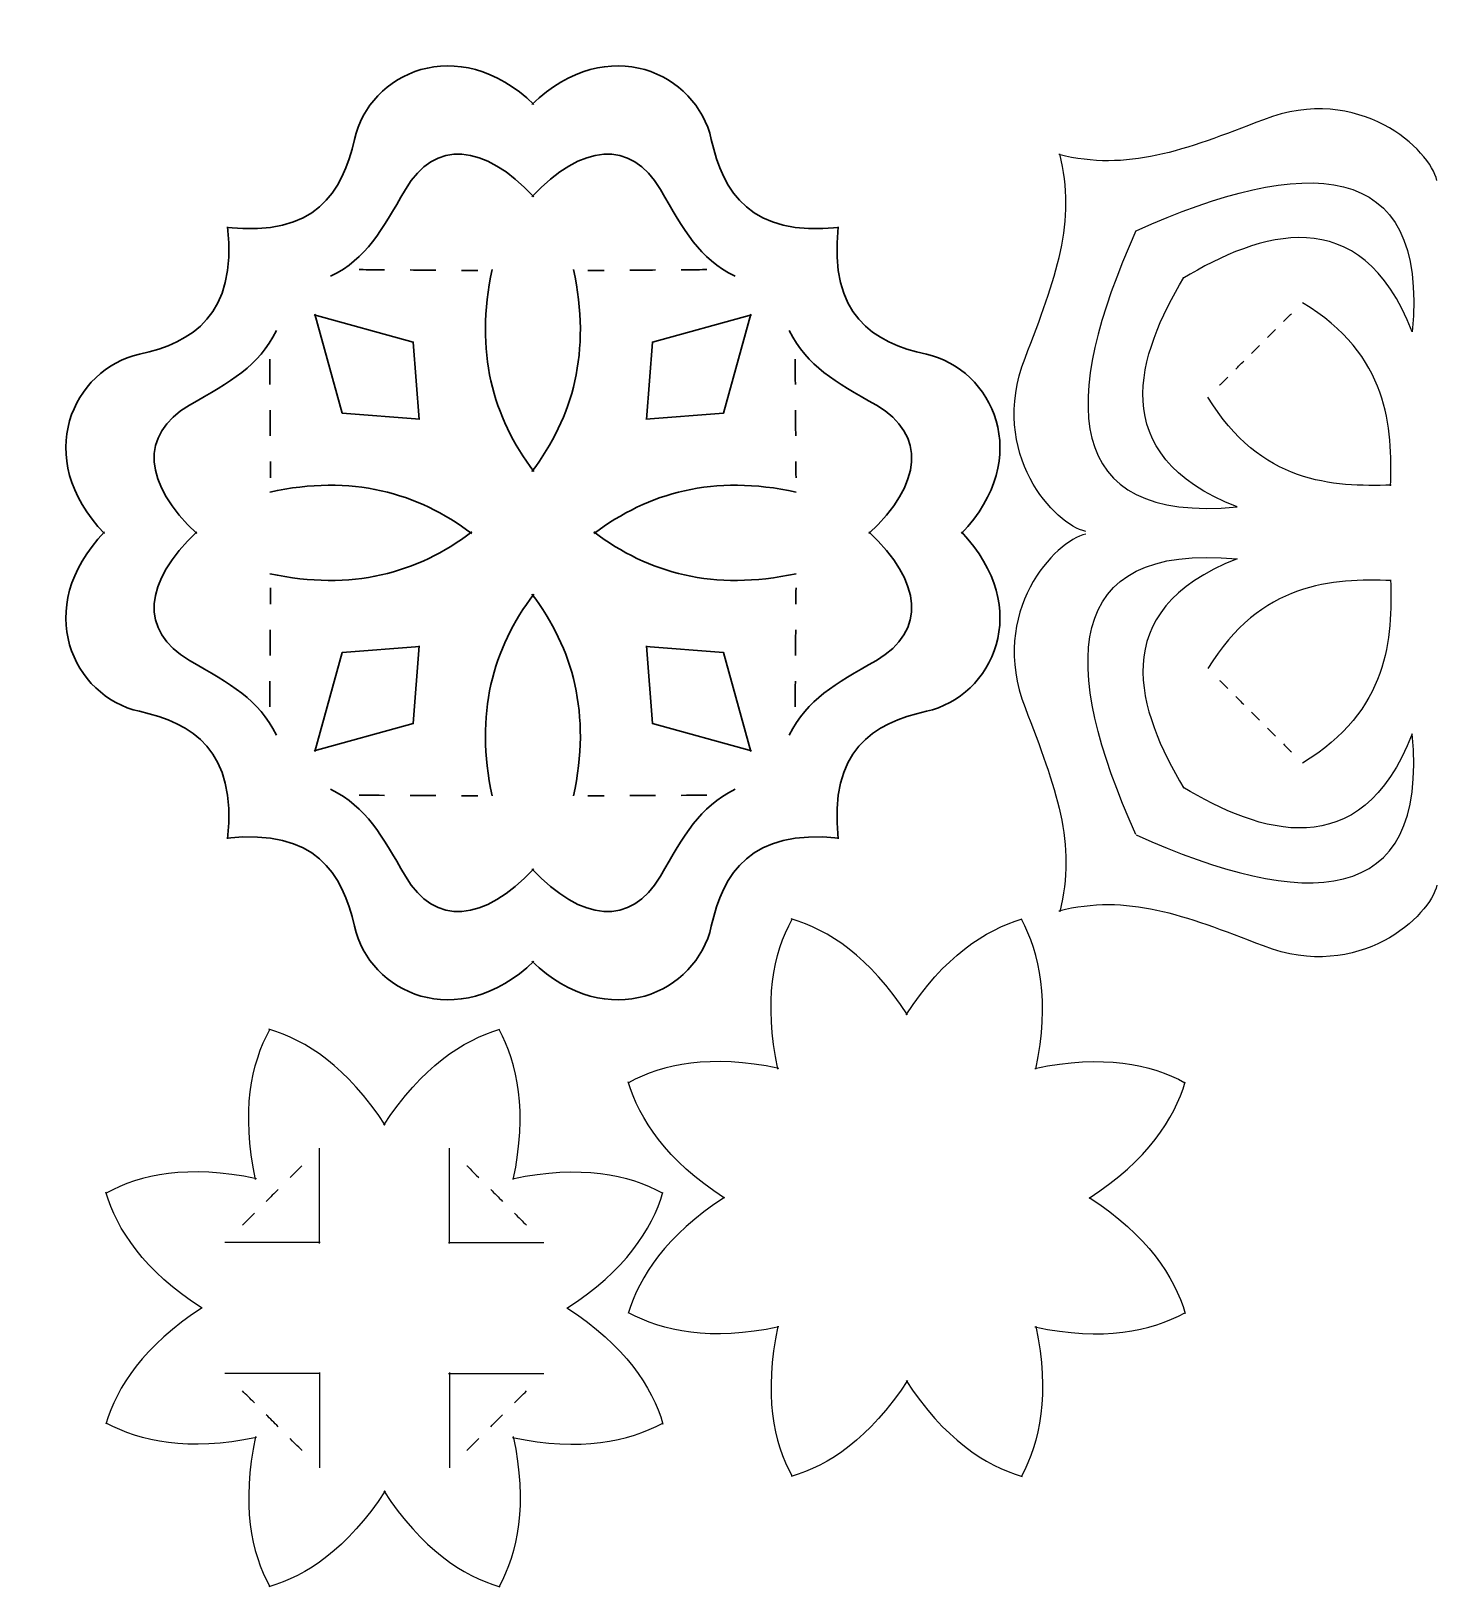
# Model space of a CAD drawing. Header units: millimetres. Extents: x -171 to 130, y -278 to 389.
# Drawn here: x -140 to -7.3, y 241.8 to 388.6 of the extents above; entities that cross this region are included whole.
import ezdxf
from ezdxf.lldxf.tags import DXFTag

# ---------------------------------------------------------------- set-up
doc = ezdxf.new("R2010")
doc.units = ezdxf.units.MM
doc.header["$MEASUREMENT"] = 0
doc.layers.add('layer 1', color=7, linetype='Continuous')
tags = doc.linetypes.add('New Line1', pattern=[0.2, 0.1, -0.1]).pattern_tags.tags
tags[6:7] = [DXFTag(74, 4), DXFTag(75, 0), DXFTag(340, '0'), DXFTag(46, 1.0), DXFTag(50, 0.0), DXFTag(44, 0.0), DXFTag(45, 0.0)]
tags[4:5] = [DXFTag(74, 4), DXFTag(75, 0), DXFTag(340, '0'), DXFTag(46, 1.0), DXFTag(50, 0.0), DXFTag(44, 0.0), DXFTag(45, 0.0)]
tags = doc.linetypes.add('New Line10', pattern=[0.2, 0.1, -0.1]).pattern_tags.tags
tags[6:7] = [DXFTag(74, 4), DXFTag(75, 0), DXFTag(340, '0'), DXFTag(46, 1.0), DXFTag(50, 0.0), DXFTag(44, 0.0), DXFTag(45, 0.0)]
tags[4:5] = [DXFTag(74, 4), DXFTag(75, 0), DXFTag(340, '0'), DXFTag(46, 1.0), DXFTag(50, 0.0), DXFTag(44, 0.0), DXFTag(45, 0.0)]
tags = doc.linetypes.add('New Line11', pattern=[0.2, 0.1, -0.1]).pattern_tags.tags
tags[6:7] = [DXFTag(74, 4), DXFTag(75, 0), DXFTag(340, '0'), DXFTag(46, 1.0), DXFTag(50, 0.0), DXFTag(44, 0.0), DXFTag(45, 0.0)]
tags[4:5] = [DXFTag(74, 4), DXFTag(75, 0), DXFTag(340, '0'), DXFTag(46, 1.0), DXFTag(50, 0.0), DXFTag(44, 0.0), DXFTag(45, 0.0)]
tags = doc.linetypes.add('New Line12', pattern=[0.2, 0.1, -0.1]).pattern_tags.tags
tags[6:7] = [DXFTag(74, 4), DXFTag(75, 0), DXFTag(340, '0'), DXFTag(46, 1.0), DXFTag(50, 0.0), DXFTag(44, 0.0), DXFTag(45, 0.0)]
tags[4:5] = [DXFTag(74, 4), DXFTag(75, 0), DXFTag(340, '0'), DXFTag(46, 1.0), DXFTag(50, 0.0), DXFTag(44, 0.0), DXFTag(45, 0.0)]
tags = doc.linetypes.add('New Line13', pattern=[0.2, 0.1, -0.1]).pattern_tags.tags
tags[6:7] = [DXFTag(74, 4), DXFTag(75, 0), DXFTag(340, '0'), DXFTag(46, 1.0), DXFTag(50, 0.0), DXFTag(44, 0.0), DXFTag(45, 0.0)]
tags[4:5] = [DXFTag(74, 4), DXFTag(75, 0), DXFTag(340, '0'), DXFTag(46, 1.0), DXFTag(50, 0.0), DXFTag(44, 0.0), DXFTag(45, 0.0)]
tags = doc.linetypes.add('New Line14', pattern=[0.2, 0.1, -0.1]).pattern_tags.tags
tags[6:7] = [DXFTag(74, 4), DXFTag(75, 0), DXFTag(340, '0'), DXFTag(46, 1.0), DXFTag(50, 0.0), DXFTag(44, 0.0), DXFTag(45, 0.0)]
tags[4:5] = [DXFTag(74, 4), DXFTag(75, 0), DXFTag(340, '0'), DXFTag(46, 1.0), DXFTag(50, 0.0), DXFTag(44, 0.0), DXFTag(45, 0.0)]
tags = doc.linetypes.add('New Line15', pattern=[0.2, 0.1, -0.1]).pattern_tags.tags
tags[6:7] = [DXFTag(74, 4), DXFTag(75, 0), DXFTag(340, '0'), DXFTag(46, 1.0), DXFTag(50, 0.0), DXFTag(44, 0.0), DXFTag(45, 0.0)]
tags[4:5] = [DXFTag(74, 4), DXFTag(75, 0), DXFTag(340, '0'), DXFTag(46, 1.0), DXFTag(50, 0.0), DXFTag(44, 0.0), DXFTag(45, 0.0)]
tags = doc.linetypes.add('New Line16', pattern=[0.2, 0.1, -0.1]).pattern_tags.tags
tags[6:7] = [DXFTag(74, 4), DXFTag(75, 0), DXFTag(340, '0'), DXFTag(46, 1.0), DXFTag(50, 0.0), DXFTag(44, 0.0), DXFTag(45, 0.0)]
tags[4:5] = [DXFTag(74, 4), DXFTag(75, 0), DXFTag(340, '0'), DXFTag(46, 1.0), DXFTag(50, 0.0), DXFTag(44, 0.0), DXFTag(45, 0.0)]
tags = doc.linetypes.add('New Line17', pattern=[0.2, 0.1, -0.1]).pattern_tags.tags
tags[6:7] = [DXFTag(74, 4), DXFTag(75, 0), DXFTag(340, '0'), DXFTag(46, 1.0), DXFTag(50, 0.0), DXFTag(44, 0.0), DXFTag(45, 0.0)]
tags[4:5] = [DXFTag(74, 4), DXFTag(75, 0), DXFTag(340, '0'), DXFTag(46, 1.0), DXFTag(50, 0.0), DXFTag(44, 0.0), DXFTag(45, 0.0)]
tags = doc.linetypes.add('New Line18', pattern=[0.2, 0.1, -0.1]).pattern_tags.tags
tags[6:7] = [DXFTag(74, 4), DXFTag(75, 0), DXFTag(340, '0'), DXFTag(46, 1.0), DXFTag(50, 0.0), DXFTag(44, 0.0), DXFTag(45, 0.0)]
tags[4:5] = [DXFTag(74, 4), DXFTag(75, 0), DXFTag(340, '0'), DXFTag(46, 1.0), DXFTag(50, 0.0), DXFTag(44, 0.0), DXFTag(45, 0.0)]
tags = doc.linetypes.add('New Line19', pattern=[0.2, 0.1, -0.1]).pattern_tags.tags
tags[6:7] = [DXFTag(74, 4), DXFTag(75, 0), DXFTag(340, '0'), DXFTag(46, 1.0), DXFTag(50, 0.0), DXFTag(44, 0.0), DXFTag(45, 0.0)]
tags[4:5] = [DXFTag(74, 4), DXFTag(75, 0), DXFTag(340, '0'), DXFTag(46, 1.0), DXFTag(50, 0.0), DXFTag(44, 0.0), DXFTag(45, 0.0)]
tags = doc.linetypes.add('New Line2', pattern=[0.2, 0.1, -0.1]).pattern_tags.tags
tags[6:7] = [DXFTag(74, 4), DXFTag(75, 0), DXFTag(340, '0'), DXFTag(46, 1.0), DXFTag(50, 0.0), DXFTag(44, 0.0), DXFTag(45, 0.0)]
tags[4:5] = [DXFTag(74, 4), DXFTag(75, 0), DXFTag(340, '0'), DXFTag(46, 1.0), DXFTag(50, 0.0), DXFTag(44, 0.0), DXFTag(45, 0.0)]
tags = doc.linetypes.add('New Line20', pattern=[0.2, 0.1, -0.1]).pattern_tags.tags
tags[6:7] = [DXFTag(74, 4), DXFTag(75, 0), DXFTag(340, '0'), DXFTag(46, 1.0), DXFTag(50, 0.0), DXFTag(44, 0.0), DXFTag(45, 0.0)]
tags[4:5] = [DXFTag(74, 4), DXFTag(75, 0), DXFTag(340, '0'), DXFTag(46, 1.0), DXFTag(50, 0.0), DXFTag(44, 0.0), DXFTag(45, 0.0)]
tags = doc.linetypes.add('New Line21', pattern=[0.2, 0.1, -0.1]).pattern_tags.tags
tags[6:7] = [DXFTag(74, 4), DXFTag(75, 0), DXFTag(340, '0'), DXFTag(46, 1.0), DXFTag(50, 0.0), DXFTag(44, 0.0), DXFTag(45, 0.0)]
tags[4:5] = [DXFTag(74, 4), DXFTag(75, 0), DXFTag(340, '0'), DXFTag(46, 1.0), DXFTag(50, 0.0), DXFTag(44, 0.0), DXFTag(45, 0.0)]
tags = doc.linetypes.add('New Line22', pattern=[0.2, 0.1, -0.1]).pattern_tags.tags
tags[6:7] = [DXFTag(74, 4), DXFTag(75, 0), DXFTag(340, '0'), DXFTag(46, 1.0), DXFTag(50, 0.0), DXFTag(44, 0.0), DXFTag(45, 0.0)]
tags[4:5] = [DXFTag(74, 4), DXFTag(75, 0), DXFTag(340, '0'), DXFTag(46, 1.0), DXFTag(50, 0.0), DXFTag(44, 0.0), DXFTag(45, 0.0)]
tags = doc.linetypes.add('New Line23', pattern=[0.2, 0.1, -0.1]).pattern_tags.tags
tags[6:7] = [DXFTag(74, 4), DXFTag(75, 0), DXFTag(340, '0'), DXFTag(46, 1.0), DXFTag(50, 0.0), DXFTag(44, 0.0), DXFTag(45, 0.0)]
tags[4:5] = [DXFTag(74, 4), DXFTag(75, 0), DXFTag(340, '0'), DXFTag(46, 1.0), DXFTag(50, 0.0), DXFTag(44, 0.0), DXFTag(45, 0.0)]
tags = doc.linetypes.add('New Line24', pattern=[0.2, 0.1, -0.1]).pattern_tags.tags
tags[6:7] = [DXFTag(74, 4), DXFTag(75, 0), DXFTag(340, '0'), DXFTag(46, 1.0), DXFTag(50, 0.0), DXFTag(44, 0.0), DXFTag(45, 0.0)]
tags[4:5] = [DXFTag(74, 4), DXFTag(75, 0), DXFTag(340, '0'), DXFTag(46, 1.0), DXFTag(50, 0.0), DXFTag(44, 0.0), DXFTag(45, 0.0)]
tags = doc.linetypes.add('New Line3', pattern=[0.2, 0.1, -0.1]).pattern_tags.tags
tags[6:7] = [DXFTag(74, 4), DXFTag(75, 0), DXFTag(340, '0'), DXFTag(46, 1.0), DXFTag(50, 0.0), DXFTag(44, 0.0), DXFTag(45, 0.0)]
tags[4:5] = [DXFTag(74, 4), DXFTag(75, 0), DXFTag(340, '0'), DXFTag(46, 1.0), DXFTag(50, 0.0), DXFTag(44, 0.0), DXFTag(45, 0.0)]
tags = doc.linetypes.add('New Line35', pattern=[0.2, 0.1, -0.1]).pattern_tags.tags
tags[6:7] = [DXFTag(74, 4), DXFTag(75, 0), DXFTag(340, '0'), DXFTag(46, 1.0), DXFTag(50, 0.0), DXFTag(44, 0.0), DXFTag(45, 0.0)]
tags[4:5] = [DXFTag(74, 4), DXFTag(75, 0), DXFTag(340, '0'), DXFTag(46, 1.0), DXFTag(50, 0.0), DXFTag(44, 0.0), DXFTag(45, 0.0)]
tags = doc.linetypes.add('New Line36', pattern=[0.2, 0.1, -0.1]).pattern_tags.tags
tags[6:7] = [DXFTag(74, 4), DXFTag(75, 0), DXFTag(340, '0'), DXFTag(46, 1.0), DXFTag(50, 0.0), DXFTag(44, 0.0), DXFTag(45, 0.0)]
tags[4:5] = [DXFTag(74, 4), DXFTag(75, 0), DXFTag(340, '0'), DXFTag(46, 1.0), DXFTag(50, 0.0), DXFTag(44, 0.0), DXFTag(45, 0.0)]
tags = doc.linetypes.add('New Line37', pattern=[0.2, 0.1, -0.1]).pattern_tags.tags
tags[6:7] = [DXFTag(74, 4), DXFTag(75, 0), DXFTag(340, '0'), DXFTag(46, 1.0), DXFTag(50, 0.0), DXFTag(44, 0.0), DXFTag(45, 0.0)]
tags[4:5] = [DXFTag(74, 4), DXFTag(75, 0), DXFTag(340, '0'), DXFTag(46, 1.0), DXFTag(50, 0.0), DXFTag(44, 0.0), DXFTag(45, 0.0)]
tags = doc.linetypes.add('New Line38', pattern=[0.2, 0.1, -0.1]).pattern_tags.tags
tags[6:7] = [DXFTag(74, 4), DXFTag(75, 0), DXFTag(340, '0'), DXFTag(46, 1.0), DXFTag(50, 0.0), DXFTag(44, 0.0), DXFTag(45, 0.0)]
tags[4:5] = [DXFTag(74, 4), DXFTag(75, 0), DXFTag(340, '0'), DXFTag(46, 1.0), DXFTag(50, 0.0), DXFTag(44, 0.0), DXFTag(45, 0.0)]
tags = doc.linetypes.add('New Line39', pattern=[0.2, 0.1, -0.1]).pattern_tags.tags
tags[6:7] = [DXFTag(74, 4), DXFTag(75, 0), DXFTag(340, '0'), DXFTag(46, 1.0), DXFTag(50, 0.0), DXFTag(44, 0.0), DXFTag(45, 0.0)]
tags[4:5] = [DXFTag(74, 4), DXFTag(75, 0), DXFTag(340, '0'), DXFTag(46, 1.0), DXFTag(50, 0.0), DXFTag(44, 0.0), DXFTag(45, 0.0)]
tags = doc.linetypes.add('New Line4', pattern=[0.2, 0.1, -0.1]).pattern_tags.tags
tags[6:7] = [DXFTag(74, 4), DXFTag(75, 0), DXFTag(340, '0'), DXFTag(46, 1.0), DXFTag(50, 0.0), DXFTag(44, 0.0), DXFTag(45, 0.0)]
tags[4:5] = [DXFTag(74, 4), DXFTag(75, 0), DXFTag(340, '0'), DXFTag(46, 1.0), DXFTag(50, 0.0), DXFTag(44, 0.0), DXFTag(45, 0.0)]
tags = doc.linetypes.add('New Line40', pattern=[0.2, 0.1, -0.1]).pattern_tags.tags
tags[6:7] = [DXFTag(74, 4), DXFTag(75, 0), DXFTag(340, '0'), DXFTag(46, 1.0), DXFTag(50, 0.0), DXFTag(44, 0.0), DXFTag(45, 0.0)]
tags[4:5] = [DXFTag(74, 4), DXFTag(75, 0), DXFTag(340, '0'), DXFTag(46, 1.0), DXFTag(50, 0.0), DXFTag(44, 0.0), DXFTag(45, 0.0)]
tags = doc.linetypes.add('New Line41', pattern=[0.2, 0.1, -0.1]).pattern_tags.tags
tags[6:7] = [DXFTag(74, 4), DXFTag(75, 0), DXFTag(340, '0'), DXFTag(46, 1.0), DXFTag(50, 0.0), DXFTag(44, 0.0), DXFTag(45, 0.0)]
tags[4:5] = [DXFTag(74, 4), DXFTag(75, 0), DXFTag(340, '0'), DXFTag(46, 1.0), DXFTag(50, 0.0), DXFTag(44, 0.0), DXFTag(45, 0.0)]
tags = doc.linetypes.add('New Line42', pattern=[0.2, 0.1, -0.1]).pattern_tags.tags
tags[6:7] = [DXFTag(74, 4), DXFTag(75, 0), DXFTag(340, '0'), DXFTag(46, 1.0), DXFTag(50, 0.0), DXFTag(44, 0.0), DXFTag(45, 0.0)]
tags[4:5] = [DXFTag(74, 4), DXFTag(75, 0), DXFTag(340, '0'), DXFTag(46, 1.0), DXFTag(50, 0.0), DXFTag(44, 0.0), DXFTag(45, 0.0)]
tags = doc.linetypes.add('New Line43', pattern=[0.2, 0.1, -0.1]).pattern_tags.tags
tags[6:7] = [DXFTag(74, 4), DXFTag(75, 0), DXFTag(340, '0'), DXFTag(46, 1.0), DXFTag(50, 0.0), DXFTag(44, 0.0), DXFTag(45, 0.0)]
tags[4:5] = [DXFTag(74, 4), DXFTag(75, 0), DXFTag(340, '0'), DXFTag(46, 1.0), DXFTag(50, 0.0), DXFTag(44, 0.0), DXFTag(45, 0.0)]
tags = doc.linetypes.add('New Line44', pattern=[0.2, 0.1, -0.1]).pattern_tags.tags
tags[6:7] = [DXFTag(74, 4), DXFTag(75, 0), DXFTag(340, '0'), DXFTag(46, 1.0), DXFTag(50, 0.0), DXFTag(44, 0.0), DXFTag(45, 0.0)]
tags[4:5] = [DXFTag(74, 4), DXFTag(75, 0), DXFTag(340, '0'), DXFTag(46, 1.0), DXFTag(50, 0.0), DXFTag(44, 0.0), DXFTag(45, 0.0)]
tags = doc.linetypes.add('New Line5', pattern=[0.2, 0.1, -0.1]).pattern_tags.tags
tags[6:7] = [DXFTag(74, 4), DXFTag(75, 0), DXFTag(340, '0'), DXFTag(46, 1.0), DXFTag(50, 0.0), DXFTag(44, 0.0), DXFTag(45, 0.0)]
tags[4:5] = [DXFTag(74, 4), DXFTag(75, 0), DXFTag(340, '0'), DXFTag(46, 1.0), DXFTag(50, 0.0), DXFTag(44, 0.0), DXFTag(45, 0.0)]
tags = doc.linetypes.add('New Line6', pattern=[0.2, 0.1, -0.1]).pattern_tags.tags
tags[6:7] = [DXFTag(74, 4), DXFTag(75, 0), DXFTag(340, '0'), DXFTag(46, 1.0), DXFTag(50, 0.0), DXFTag(44, 0.0), DXFTag(45, 0.0)]
tags[4:5] = [DXFTag(74, 4), DXFTag(75, 0), DXFTag(340, '0'), DXFTag(46, 1.0), DXFTag(50, 0.0), DXFTag(44, 0.0), DXFTag(45, 0.0)]
tags = doc.linetypes.add('New Line7', pattern=[0.2, 0.1, -0.1]).pattern_tags.tags
tags[6:7] = [DXFTag(74, 4), DXFTag(75, 0), DXFTag(340, '0'), DXFTag(46, 1.0), DXFTag(50, 0.0), DXFTag(44, 0.0), DXFTag(45, 0.0)]
tags[4:5] = [DXFTag(74, 4), DXFTag(75, 0), DXFTag(340, '0'), DXFTag(46, 1.0), DXFTag(50, 0.0), DXFTag(44, 0.0), DXFTag(45, 0.0)]
tags = doc.linetypes.add('New Line8', pattern=[0.2, 0.1, -0.1]).pattern_tags.tags
tags[6:7] = [DXFTag(74, 4), DXFTag(75, 0), DXFTag(340, '0'), DXFTag(46, 1.0), DXFTag(50, 0.0), DXFTag(44, 0.0), DXFTag(45, 0.0)]
tags[4:5] = [DXFTag(74, 4), DXFTag(75, 0), DXFTag(340, '0'), DXFTag(46, 1.0), DXFTag(50, 0.0), DXFTag(44, 0.0), DXFTag(45, 0.0)]
tags = doc.linetypes.add('New Line9', pattern=[0.2, 0.1, -0.1]).pattern_tags.tags
tags[6:7] = [DXFTag(74, 4), DXFTag(75, 0), DXFTag(340, '0'), DXFTag(46, 1.0), DXFTag(50, 0.0), DXFTag(44, 0.0), DXFTag(45, 0.0)]
tags[4:5] = [DXFTag(74, 4), DXFTag(75, 0), DXFTag(340, '0'), DXFTag(46, 1.0), DXFTag(50, 0.0), DXFTag(44, 0.0), DXFTag(45, 0.0)]

msp = doc.modelspace()

# ---------------------------------------------------------------- linework, layer by layer
at = {"layer": 'layer 1', "lineweight": 30}
for points in [[(-121.5, 370.1), (-113.15, 369.2), (-110.59, 373.42), (-109.47, 378.42), (-109.47, 378.42), (-108.07, 384.66), (-99.77, 388.63), (-92.54, 381.72)], [(-63.77, 370.1), (-72.12, 369.2), (-74.68, 373.42), (-75.8, 378.42), (-75.8, 378.42), (-77.2, 384.66), (-85.5, 388.63), (-92.73, 381.72)], [(-111.72, 365.49), (-108.26, 367.21), (-106.97, 369.75), (-104.66, 373.7), (-104.66, 373.7), (-101.89, 378.44), (-97.24, 378.04), (-92.54, 372.99)], [(-73.54, 365.49), (-77.01, 367.21), (-78.3, 369.75), (-80.61, 373.7), (-80.61, 373.7), (-83.38, 378.44), (-88.03, 378.04), (-92.73, 372.99)], [(-121.44, 370.16), (-120.54, 361.81), (-124.76, 359.25), (-129.76, 358.13), (-129.76, 358.13), (-136, 356.73), (-139.98, 348.43), (-133.06, 341.2)], [(-63.83, 370.16), (-64.73, 361.81), (-60.51, 359.25), (-55.51, 358.13), (-55.51, 358.13), (-49.27, 356.73), (-45.29, 348.43), (-52.21, 341.2)], [(-113.26, 361.86), (-113.26, 361.86), (-103.92, 359.28), (-103.92, 359.28), (-103.92, 359.28), (-103.92, 359.28), (-103.36, 351.96), (-103.36, 351.96)], [(-113.2, 361.92), (-113.2, 361.92), (-110.62, 352.58), (-110.62, 352.58), (-110.62, 352.58), (-110.62, 352.58), (-103.3, 352.02), (-103.3, 352.02)], [(-72.07, 361.92), (-72.07, 361.92), (-74.65, 352.58), (-74.65, 352.58), (-74.65, 352.58), (-74.65, 352.58), (-81.97, 352.02), (-81.97, 352.02)], [(-72.01, 361.86), (-72.01, 361.86), (-81.35, 359.28), (-81.35, 359.28), (-81.35, 359.28), (-81.35, 359.28), (-81.91, 351.96), (-81.91, 351.96)], [(-116.83, 360.38), (-118.55, 356.92), (-121.09, 355.63), (-125.04, 353.32), (-125.04, 353.32), (-129.79, 350.55), (-129.38, 345.9), (-124.33, 341.2)], [(-68.44, 360.38), (-66.72, 356.92), (-64.18, 355.63), (-60.23, 353.32), (-60.23, 353.32), (-55.48, 350.55), (-55.89, 345.9), (-60.94, 341.2)], [(-121.44, 312.4), (-120.54, 320.75), (-124.76, 323.31), (-129.76, 324.43), (-129.76, 324.43), (-136, 325.83), (-139.98, 334.13), (-133.06, 341.36)], [(-116.83, 322.17), (-118.55, 325.64), (-121.09, 326.93), (-125.04, 329.24), (-125.04, 329.24), (-129.79, 332.01), (-129.38, 336.66), (-124.33, 341.36)], [(-68.44, 322.17), (-66.72, 325.64), (-64.18, 326.93), (-60.23, 329.24), (-60.23, 329.24), (-55.48, 332.01), (-55.89, 336.66), (-60.94, 341.36)], [(-63.83, 312.4), (-64.73, 320.75), (-60.51, 323.31), (-55.51, 324.43), (-55.51, 324.43), (-49.27, 325.83), (-45.29, 334.13), (-52.21, 341.36)], [(-113.26, 320.7), (-113.26, 320.7), (-103.92, 323.28), (-103.92, 323.28), (-103.92, 323.28), (-103.92, 323.28), (-103.36, 330.6), (-103.36, 330.6)], [(-113.2, 320.64), (-113.2, 320.64), (-110.62, 329.98), (-110.62, 329.98), (-110.62, 329.98), (-110.62, 329.98), (-103.3, 330.54), (-103.3, 330.54)], [(-72.07, 320.64), (-72.07, 320.64), (-74.65, 329.98), (-74.65, 329.98), (-74.65, 329.98), (-74.65, 329.98), (-81.97, 330.54), (-81.97, 330.54)], [(-72.01, 320.7), (-72.01, 320.7), (-81.35, 323.28), (-81.35, 323.28), (-81.35, 323.28), (-81.35, 323.28), (-81.91, 330.6), (-81.91, 330.6)], [(-111.72, 317.07), (-108.26, 315.35), (-106.97, 312.81), (-104.66, 308.86), (-104.66, 308.86), (-101.89, 304.11), (-97.24, 304.52), (-92.54, 309.57)], [(-73.54, 317.07), (-77.01, 315.35), (-78.3, 312.81), (-80.61, 308.86), (-80.61, 308.86), (-83.38, 304.11), (-88.03, 304.52), (-92.73, 309.57)], [(-121.5, 312.46), (-113.15, 313.36), (-110.59, 309.14), (-109.47, 304.14), (-109.47, 304.14), (-108.07, 297.9), (-99.77, 293.92), (-92.54, 300.84)], [(-63.77, 312.46), (-72.12, 313.36), (-74.68, 309.14), (-75.8, 304.14), (-75.8, 304.14), (-77.2, 297.9), (-85.5, 293.92), (-92.73, 300.84)]]:
    msp.add_open_spline(points, degree=3, knots=[0, 0, 0, 0, 0.333333, 0.333333, 0.333333, 0.333333, 1, 1, 1, 1], dxfattribs=at)
at = {"layer": 'layer 1', "lineweight": 25}
for points in [[(-7.34, 374.54), (-7.94, 377.38), (-14.64, 383.78), (-23.71, 380.27), (-23.71, 380.27), (-31.28, 377.34), (-36.55, 375.36), (-43, 376.98)], [(-40.48, 341.41), (-43.31, 342), (-49.71, 348.71), (-46.2, 357.78), (-46.2, 357.78), (-43.28, 365.35), (-41.3, 370.62), (-42.92, 377.06)], [(-35.72, 369.78), (-19.83, 376.93), (-8.09, 376.9), (-9.67, 360.26), (-9.67, 360.26), (-14.56, 372.87), (-24.15, 369.61), (-31.3, 365.29)], [(-35.74, 369.77), (-42.89, 353.88), (-42.83, 342.15), (-26.2, 343.73), (-26.2, 343.73), (-38.8, 348.63), (-35.54, 358.21), (-31.22, 365.37)], [(-40.48, 341.15), (-43.31, 340.56), (-49.71, 333.85), (-46.2, 324.78), (-46.2, 324.78), (-43.28, 317.21), (-41.3, 311.94), (-42.92, 305.5)], [(-35.74, 312.79), (-42.89, 328.68), (-42.83, 340.4), (-26.2, 338.82), (-26.2, 338.82), (-38.8, 333.93), (-35.54, 324.35), (-31.22, 317.19)], [(-35.72, 312.77), (-19.83, 305.62), (-8.09, 305.66), (-9.67, 322.3), (-9.67, 322.3), (-14.56, 309.69), (-24.15, 312.95), (-31.3, 317.27)], [(-7.34, 308.01), (-7.94, 305.18), (-14.64, 298.78), (-23.71, 302.29), (-23.71, 302.29), (-31.28, 305.21), (-36.55, 307.2), (-43, 305.58)]]:
    msp.add_open_spline(points, degree=3, knots=[0, 0, 0, 0, 0.333333, 0.333333, 0.333333, 0.333333, 1, 1, 1, 1], dxfattribs=at)
at = {"layer": 'layer 1', "linetype": 'New Line22', "lineweight": 30}
msp.add_open_spline([(-109.04, 366.12), (-109.04, 366.12), (-108.03, 366.12), (-106.62, 366.1)], degree=3, dxfattribs=at)
at = {"layer": 'layer 1', "linetype": 'New Line23', "lineweight": 30}
msp.add_open_spline([(-104.21, 366.09), (-103.4, 366.08), (-102.57, 366.07), (-101.79, 366.07)], degree=3, dxfattribs=at)
at = {"layer": 'layer 1', "linetype": 'New Line24', "lineweight": 30}
msp.add_open_spline([(-99.37, 366.05), (-98.43, 366.04), (-97.82, 366.04), (-97.82, 366.04)], degree=3, dxfattribs=at)
at = {"layer": 'layer 1', "lineweight": 30}
for points in [[(-92.54, 347.06), (-96.44, 352.2), (-98.14, 358.37), (-96.48, 366.12)], [(-92.73, 347.06), (-88.83, 352.2), (-87.13, 358.37), (-88.79, 366.12)], [(-98.4, 341.2), (-103.54, 345.1), (-109.71, 346.8), (-117.46, 345.13)], [(-86.87, 341.2), (-81.73, 345.1), (-75.56, 346.8), (-67.81, 345.13)], [(-98.4, 341.36), (-103.54, 337.46), (-109.71, 335.75), (-117.46, 337.42)], [(-86.87, 341.36), (-81.73, 337.46), (-75.56, 335.75), (-67.81, 337.42)], [(-92.54, 335.5), (-96.44, 330.36), (-98.14, 324.19), (-96.48, 316.44)], [(-92.73, 335.5), (-88.83, 330.36), (-87.13, 324.19), (-88.79, 316.44)]]:
    msp.add_open_spline(points, degree=3, dxfattribs=at)
at = {"layer": 'layer 1', "linetype": 'New Line21', "lineweight": 30}
msp.add_open_spline([(-85.9, 366.05), (-86.84, 366.04), (-87.45, 366.04), (-87.45, 366.04)], degree=3, dxfattribs=at)
at = {"layer": 'layer 1', "linetype": 'New Line20', "lineweight": 30}
msp.add_open_spline([(-81.06, 366.09), (-81.87, 366.08), (-82.7, 366.07), (-83.48, 366.07)], degree=3, dxfattribs=at)
at = {"layer": 'layer 1', "linetype": 'New Line19', "lineweight": 30}
msp.add_open_spline([(-76.23, 366.12), (-76.23, 366.12), (-77.24, 366.12), (-78.65, 366.1)], degree=3, dxfattribs=at)
at = {"layer": 'layer 1', "lineweight": 25}
for points in [[(-11.72, 345.71), (-11.53, 351.19), (-11.84, 358.08), (-20.03, 363)], [(-11.65, 345.79), (-17.13, 345.59), (-24.01, 345.91), (-28.94, 354.09)], [(-11.65, 336.77), (-17.13, 336.97), (-24.01, 336.65), (-28.94, 328.46)], [(-11.72, 336.85), (-11.53, 331.36), (-11.84, 324.48), (-20.03, 319.55)], [(-69.52, 290.65), (-70.89, 297.09), (-69.93, 301.58), (-68.18, 304.81)], [(-57.29, 295.77), (-60.88, 301.3), (-64.73, 303.79), (-68.26, 304.84)], [(-57.43, 295.77), (-53.84, 301.3), (-49.98, 303.79), (-46.46, 304.84)], [(-45.19, 290.65), (-43.83, 297.09), (-44.79, 301.58), (-46.54, 304.81)], [(-118.8, 280.23), (-120.17, 286.68), (-119.21, 291.17), (-117.46, 294.4)], [(-106.57, 285.36), (-110.16, 290.88), (-114.02, 293.38), (-117.54, 294.42)], [(-106.71, 285.36), (-103.12, 290.88), (-99.26, 293.38), (-95.74, 294.42)], [(-94.48, 280.23), (-93.11, 286.68), (-94.07, 291.17), (-95.82, 294.4)], [(-69.44, 290.73), (-75.89, 292.09), (-80.38, 291.13), (-83.61, 289.38)], [(-45.27, 290.73), (-38.83, 292.09), (-34.34, 291.13), (-31.11, 289.38)], [(-74.57, 278.49), (-80.09, 282.09), (-82.59, 285.94), (-83.63, 289.46)], [(-40.15, 278.49), (-34.62, 282.09), (-32.13, 285.94), (-31.08, 289.46)], [(-112.77, 274.2), (-112.77, 274.2), (-112.77, 283.19), (-112.77, 283.19)], [(-100.51, 274.2), (-100.51, 274.2), (-100.51, 283.19), (-100.51, 283.19)], [(-118.72, 280.31), (-125.17, 281.68), (-129.66, 280.71), (-132.89, 278.96)], [(-114.42, 281.54), (-114.42, 281.54), (-114.87, 281.09), (-115.55, 280.42)], [(-98.86, 281.54), (-98.86, 281.54), (-98.41, 281.09), (-97.73, 280.42)], [(-94.56, 280.31), (-88.11, 281.68), (-83.62, 280.71), (-80.39, 278.96)], [(-123.85, 268.08), (-129.38, 271.67), (-131.87, 275.52), (-132.92, 279.04)], [(-116.67, 279.3), (-117.03, 278.94), (-117.41, 278.56), (-117.79, 278.17)], [(-96.61, 279.3), (-96.25, 278.94), (-95.87, 278.56), (-95.49, 278.17)], [(-89.43, 268.08), (-83.9, 271.67), (-81.41, 275.52), (-80.36, 279.04)], [(-74.57, 278.55), (-80.09, 274.96), (-82.59, 271.11), (-83.63, 267.58)], [(-40.15, 278.55), (-34.62, 274.96), (-32.13, 271.11), (-31.08, 267.58)], [(-118.91, 277.05), (-119.31, 276.65), (-119.69, 276.27), (-120.04, 275.93)], [(-94.37, 277.05), (-93.97, 276.65), (-93.59, 276.27), (-93.24, 275.93)], [(-112.69, 274.28), (-112.69, 274.28), (-121.69, 274.28), (-121.69, 274.28)], [(-100.59, 274.28), (-100.59, 274.28), (-91.59, 274.28), (-91.59, 274.28)], [(-123.85, 268.13), (-129.38, 264.54), (-131.87, 260.69), (-132.92, 257.16)], [(-89.43, 268.13), (-83.9, 264.54), (-81.41, 260.69), (-80.36, 257.16)], [(-69.44, 266.32), (-75.89, 264.95), (-80.38, 265.91), (-83.61, 267.66)], [(-45.27, 266.32), (-38.83, 264.95), (-34.34, 265.91), (-31.11, 267.66)], [(-69.52, 266.4), (-70.89, 259.95), (-69.93, 255.46), (-68.18, 252.23)], [(-45.19, 266.4), (-43.83, 259.95), (-44.79, 255.46), (-46.54, 252.23)], [(-112.69, 261.93), (-112.69, 261.93), (-121.69, 261.93), (-121.69, 261.93)], [(-112.77, 262.01), (-112.77, 262.01), (-112.77, 253.02), (-112.77, 253.02)], [(-100.59, 261.93), (-100.59, 261.93), (-91.59, 261.93), (-91.59, 261.93)], [(-100.51, 262.01), (-100.51, 262.01), (-100.51, 253.02), (-100.51, 253.02)], [(-118.91, 259.16), (-119.31, 259.56), (-119.69, 259.94), (-120.04, 260.28)], [(-94.37, 259.16), (-93.97, 259.56), (-93.59, 259.94), (-93.24, 260.28)], [(-57.29, 261.27), (-60.88, 255.75), (-64.73, 253.25), (-68.26, 252.21)], [(-57.43, 261.27), (-53.84, 255.75), (-49.98, 253.25), (-46.46, 252.21)], [(-118.72, 255.9), (-125.17, 254.53), (-129.66, 255.5), (-132.89, 257.25)], [(-116.67, 256.91), (-117.03, 257.27), (-117.41, 257.65), (-117.79, 258.04)], [(-96.61, 256.91), (-96.25, 257.27), (-95.87, 257.65), (-95.49, 258.04)], [(-94.56, 255.9), (-88.11, 254.53), (-83.62, 255.5), (-80.39, 257.25)], [(-118.8, 255.98), (-120.17, 249.53), (-119.21, 245.04), (-117.46, 241.81)], [(-114.42, 254.67), (-114.42, 254.67), (-114.87, 255.12), (-115.55, 255.79)], [(-98.86, 254.67), (-98.86, 254.67), (-98.41, 255.12), (-97.73, 255.79)], [(-94.48, 255.98), (-93.11, 249.53), (-94.07, 245.04), (-95.82, 241.81)], [(-106.57, 250.85), (-110.16, 245.33), (-114.02, 242.83), (-117.54, 241.79)], [(-106.71, 250.85), (-103.12, 245.33), (-99.26, 242.83), (-95.74, 241.79)]]:
    msp.add_open_spline(points, degree=3, dxfattribs=at)
at = {"layer": 'layer 1', "linetype": 'New Line39', "lineweight": 25}
msp.add_open_spline([(-21.82, 361.21), (-21.54, 361.5), (-21.29, 361.75), (-21.07, 361.96)], degree=3, dxfattribs=at)
at = {"layer": 'layer 1', "linetype": 'New Line38', "lineweight": 25}
msp.add_open_spline([(-23.32, 359.72), (-23.06, 359.97), (-22.81, 360.22), (-22.57, 360.46)], degree=3, dxfattribs=at)
at = {"layer": 'layer 1', "linetype": 'New Line37', "lineweight": 25}
msp.add_open_spline([(-24.82, 358.22), (-24.57, 358.47), (-24.32, 358.72), (-24.07, 358.97)], degree=3, dxfattribs=at)
at = {"layer": 'layer 1', "linetype": 'New Line1', "lineweight": 30}
msp.add_open_spline([(-117.46, 357.68), (-117.46, 357.68), (-117.46, 356.68), (-117.44, 355.27)], degree=3, dxfattribs=at)
at = {"layer": 'layer 1', "linetype": 'New Line7', "lineweight": 30}
msp.add_open_spline([(-67.89, 357.68), (-67.89, 357.68), (-67.89, 356.68), (-67.87, 355.27)], degree=3, dxfattribs=at)
at = {"layer": 'layer 1', "linetype": 'New Line36', "lineweight": 25}
msp.add_open_spline([(-26.32, 356.73), (-26.08, 356.96), (-25.83, 357.21), (-25.57, 357.48)], degree=3, dxfattribs=at)
at = {"layer": 'layer 1', "linetype": 'New Line35', "lineweight": 25}
msp.add_open_spline([(-27.82, 355.23), (-27.82, 355.23), (-27.53, 355.52), (-27.07, 355.98)], degree=3, dxfattribs=at)
at = {"layer": 'layer 1', "linetype": 'New Line2', "lineweight": 30}
msp.add_open_spline([(-117.43, 352.85), (-117.42, 352.04), (-117.41, 351.22), (-117.41, 350.43)], degree=3, dxfattribs=at)
at = {"layer": 'layer 1', "linetype": 'New Line8', "lineweight": 30}
msp.add_open_spline([(-67.86, 352.85), (-67.85, 352.04), (-67.84, 351.22), (-67.84, 350.43)], degree=3, dxfattribs=at)
at = {"layer": 'layer 1', "linetype": 'New Line3', "lineweight": 30}
msp.add_open_spline([(-117.39, 348.02), (-117.38, 347.08), (-117.38, 346.47), (-117.38, 346.47)], degree=3, dxfattribs=at)
at = {"layer": 'layer 1', "linetype": 'New Line9', "lineweight": 30}
msp.add_open_spline([(-67.82, 348.02), (-67.81, 347.08), (-67.81, 346.47), (-67.81, 346.47)], degree=3, dxfattribs=at)
at = {"layer": 'layer 1', "linetype": 'New Line6', "lineweight": 30}
msp.add_open_spline([(-117.39, 334.54), (-117.38, 335.48), (-117.38, 336.09), (-117.38, 336.09)], degree=3, dxfattribs=at)
at = {"layer": 'layer 1', "linetype": 'New Line12', "lineweight": 30}
msp.add_open_spline([(-67.82, 334.54), (-67.81, 335.48), (-67.81, 336.09), (-67.81, 336.09)], degree=3, dxfattribs=at)
at = {"layer": 'layer 1', "linetype": 'New Line5', "lineweight": 30}
msp.add_open_spline([(-117.43, 329.71), (-117.42, 330.51), (-117.41, 331.34), (-117.41, 332.12)], degree=3, dxfattribs=at)
at = {"layer": 'layer 1', "linetype": 'New Line11', "lineweight": 30}
msp.add_open_spline([(-67.86, 329.71), (-67.85, 330.51), (-67.84, 331.34), (-67.84, 332.12)], degree=3, dxfattribs=at)
at = {"layer": 'layer 1', "linetype": 'New Line4', "lineweight": 30}
msp.add_open_spline([(-117.46, 324.87), (-117.46, 324.87), (-117.46, 325.88), (-117.44, 327.29)], degree=3, dxfattribs=at)
at = {"layer": 'layer 1', "linetype": 'New Line10', "lineweight": 30}
msp.add_open_spline([(-67.89, 324.87), (-67.89, 324.87), (-67.89, 325.88), (-67.87, 327.29)], degree=3, dxfattribs=at)
at = {"layer": 'layer 1', "linetype": 'New Line40', "lineweight": 25}
msp.add_open_spline([(-27.82, 327.33), (-27.82, 327.33), (-27.53, 327.04), (-27.07, 326.58)], degree=3, dxfattribs=at)
at = {"layer": 'layer 1', "linetype": 'New Line41', "lineweight": 25}
msp.add_open_spline([(-26.32, 325.83), (-26.08, 325.6), (-25.83, 325.35), (-25.57, 325.08)], degree=3, dxfattribs=at)
at = {"layer": 'layer 1', "linetype": 'New Line42', "lineweight": 25}
msp.add_open_spline([(-24.82, 324.34), (-24.57, 324.09), (-24.32, 323.84), (-24.07, 323.59)], degree=3, dxfattribs=at)
at = {"layer": 'layer 1', "linetype": 'New Line43', "lineweight": 25}
msp.add_open_spline([(-23.32, 322.84), (-23.06, 322.58), (-22.81, 322.33), (-22.57, 322.09)], degree=3, dxfattribs=at)
at = {"layer": 'layer 1', "linetype": 'New Line44', "lineweight": 25}
msp.add_open_spline([(-21.82, 321.35), (-21.54, 321.06), (-21.29, 320.81), (-21.07, 320.6)], degree=3, dxfattribs=at)
at = {"layer": 'layer 1', "linetype": 'New Line16', "lineweight": 30}
msp.add_open_spline([(-109.04, 316.52), (-109.04, 316.52), (-108.03, 316.51), (-106.62, 316.5)], degree=3, dxfattribs=at)
at = {"layer": 'layer 1', "linetype": 'New Line17', "lineweight": 30}
msp.add_open_spline([(-104.21, 316.48), (-103.4, 316.48), (-102.57, 316.47), (-101.79, 316.47)], degree=3, dxfattribs=at)
at = {"layer": 'layer 1', "linetype": 'New Line18', "lineweight": 30}
msp.add_open_spline([(-99.37, 316.45), (-98.43, 316.44), (-97.82, 316.44), (-97.82, 316.44)], degree=3, dxfattribs=at)
at = {"layer": 'layer 1', "linetype": 'New Line15', "lineweight": 30}
msp.add_open_spline([(-85.9, 316.45), (-86.84, 316.44), (-87.45, 316.44), (-87.45, 316.44)], degree=3, dxfattribs=at)
at = {"layer": 'layer 1', "linetype": 'New Line14', "lineweight": 30}
msp.add_open_spline([(-81.06, 316.48), (-81.87, 316.48), (-82.7, 316.47), (-83.48, 316.47)], degree=3, dxfattribs=at)
at = {"layer": 'layer 1', "linetype": 'New Line13', "lineweight": 30}
msp.add_open_spline([(-76.23, 316.52), (-76.23, 316.52), (-77.24, 316.51), (-78.65, 316.5)], degree=3, dxfattribs=at)

doc.saveas('drawing.dxf')
